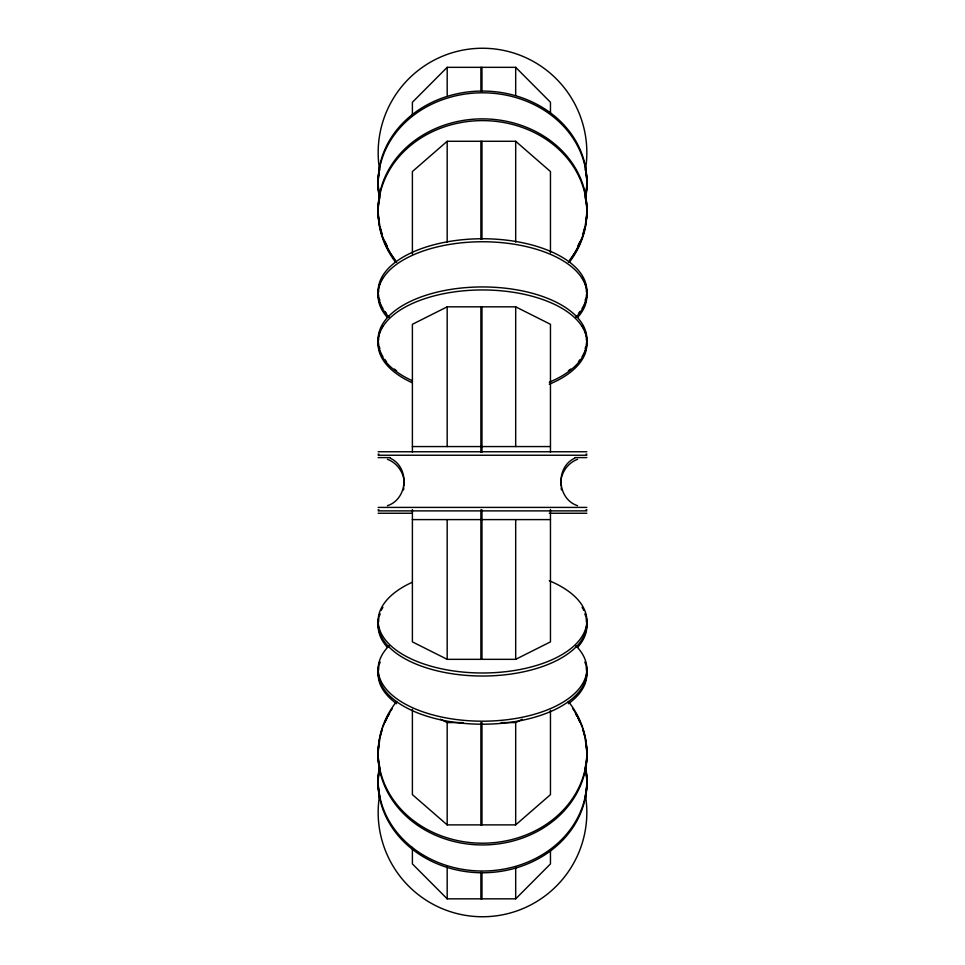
<?xml version="1.0" encoding="UTF-8"?>
<svg xmlns="http://www.w3.org/2000/svg" width="965" height="965" viewBox="0 0 965 965"><rect width="100%" height="100%" fill="white"/><g stroke="black" fill="none" stroke-linecap="round" stroke-linejoin="round"><path stroke-width="1.45" d="M404.13 485.781C405.264 474.515 398.026 463.188 387.423 459.292M403.491 489.918L403.877 487.856M550.46 113.544L550.46 102.254L515.684 67.333L447.181 67.333L412.393 102.254L412.393 115.764M412.393 847.403L412.393 863.916L447.181 898.837L515.684 898.837L550.46 863.916L550.46 850.201M550.46 252.794L550.46 171.541L515.684 141.288L447.181 141.288L412.393 171.541L412.393 254M412.393 709.347L412.393 794.629L447.181 824.882L515.684 824.882L550.46 794.629L550.46 710.373M574.706 458.218C555.092 467.313 557.01 499.05 577.577 505.708M550.46 452.259L550.46 324.3L515.684 306.834L447.181 306.834L412.393 324.3L412.393 452.259M412.393 509.52L412.393 641.87L447.181 659.336L515.684 659.336L550.46 641.87L550.46 509.52M501.185 722.58L515.684 722.58L522.367 719.227M387.423 505.708C407.99 499.05 409.908 467.313 390.294 458.218M577.577 459.292C566.974 463.188 559.736 474.515 560.87 485.781M412.393 446.566L550.46 446.566M378.159 451.753L586.841 451.753M378.159 454.117L378.919 454.117M586.081 454.117L586.841 454.117M378.159 455.239L586.841 455.239M378.159 457.591L390.113 457.591M574.887 457.591L586.841 457.591M378.159 507.409L586.841 507.409M378.159 509.761L378.919 509.761M586.081 509.761L586.841 509.761M378.159 510.883L586.841 510.883M378.159 513.247L412.164 513.247M549.266 513.247L586.841 513.247M412.393 519.604L550.46 519.604M440.486 719.227L447.181 722.58L463.116 722.58M561.123 487.856L561.509 489.918M515.684 67.333L515.684 95.185M515.684 141.288L515.684 242.082M515.684 306.834L515.684 446.566M515.684 519.604L515.684 659.336M515.684 722.58L515.684 824.882M515.684 866.872L515.684 898.837M481.957 67.333L481.957 91.036M481.957 141.288L481.957 239.103M481.957 306.834L481.957 452.259M481.957 509.785L481.957 659.336M481.957 722.58L481.957 824.882M481.957 872.36L481.957 898.837M480.896 67.333L480.896 91.048M480.896 141.288L480.896 239.103M480.896 306.834L480.896 452.259M480.896 509.785L480.896 659.336M480.896 722.58L480.896 824.882M480.896 872.36L480.896 898.837M447.181 67.333L447.181 95.185M447.181 141.288L447.181 242.082M447.181 306.834L447.181 446.566M447.181 519.604L447.181 659.336M447.181 722.58L447.181 824.882M447.181 866.872L447.181 898.837M378.69 296.159A104.341 52.17 0 0 1 482.5 238.753A104.341 52.17 0 0 1 586.31 296.159M585.803 298.245A104.341 52.17 0 0 1 585.128 300.32M379.872 300.32A104.341 52.17 0 0 1 379.197 298.245M389.16 317.244A104.341 52.17 0 0 1 482.5 241.757A104.341 52.17 0 0 1 575.84 317.244M378.69 344.36A104.341 52.17 0 0 1 482.5 286.943A104.341 52.17 0 0 1 586.31 344.36M585.803 346.435A104.341 52.17 0 0 1 585.128 348.51M379.872 348.51A104.341 52.17 0 0 1 379.197 346.435M412.139 380.644A104.341 52.17 0 0 1 408.726 305.23A104.341 52.17 0 0 1 559.543 306.942A104.341 52.17 0 0 1 549.302 382.2M378.75 190.949A104.341 90.36 0 0 1 482.5 91.06A104.341 90.36 0 0 1 586.25 190.949M586.081 192.312A104.341 90.36 0 0 1 585.405 196.365M379.595 196.365A104.341 90.36 0 0 1 378.919 192.312M379.595 198.102A104.341 90.36 0 0 1 482.5 92.797A104.341 90.36 0 0 1 585.405 198.102M378.75 218.778A104.341 90.36 0 0 1 482.5 118.876A104.341 90.36 0 0 1 586.25 218.778M586.081 220.129A104.341 90.36 0 0 1 585.405 224.182M584.838 226.872A104.341 90.36 0 0 1 582.571 234.821M580.062 241.286A104.341 90.36 0 0 1 577.649 246.328M387.351 246.328A104.341 90.36 0 0 1 384.939 241.286M382.43 234.821A104.341 90.36 0 0 1 380.162 226.872M379.595 224.182A104.341 90.36 0 0 1 378.919 220.129M396.627 262.311A104.341 90.36 0 0 1 413.31 143.339A104.341 90.36 0 0 1 551.691 143.339A104.341 90.36 0 0 1 568.373 262.311M379.655 170.154A104.341 104.341 0 0 1 482.5 48.25A104.341 104.341 0 0 1 585.345 170.154M586.25 202.626A104.341 90.36 0 0 1 569.254 262.359M395.746 262.359A104.341 90.36 0 0 1 378.75 202.626M379.124 199.912A104.341 90.36 0 0 1 379.595 197.222M585.405 197.222A104.341 90.36 0 0 1 585.876 199.912M585.405 195.473A104.341 90.36 0 0 1 585.405 225.364M585.128 226.703A104.341 90.36 0 0 1 582.571 236.003M582.112 237.306A104.341 90.36 0 0 1 574.887 252.408M574.139 253.614A104.341 90.36 0 0 1 570.122 259.476M394.878 259.476A104.341 90.36 0 0 1 390.861 253.614M390.113 252.408A104.341 90.36 0 0 1 382.888 237.306M382.43 236.003A104.341 90.36 0 0 1 379.872 226.703M379.595 225.364A104.341 90.36 0 0 1 379.595 195.473M586.25 174.798A104.341 90.36 0 0 1 585.405 199.285M379.595 199.285A104.341 90.36 0 0 1 378.75 174.798M379.124 172.096A104.341 90.36 0 0 1 379.595 169.394M585.405 169.394A104.341 90.36 0 0 1 585.876 172.096M586.25 173.061A104.341 90.36 0 0 1 585.405 197.535M379.595 197.535A104.341 90.36 0 0 1 378.75 173.061M378.919 171.71A104.341 90.36 0 0 1 379.595 167.657M585.405 167.657A104.341 90.36 0 0 1 586.081 171.71M586.31 338.92A104.341 52.17 0 0 1 549.302 384.239M412.139 382.695A104.341 52.17 0 0 1 378.69 338.92M586.31 335.917A104.341 52.17 0 0 1 582.112 356.676M580.062 359.656A104.341 52.17 0 0 1 578.493 361.61M570.689 369.04A104.341 52.17 0 0 1 568.373 370.789M396.627 370.789A104.341 52.17 0 0 1 394.311 369.04M386.507 361.61A104.341 52.17 0 0 1 384.939 359.656M382.888 356.676A104.341 52.17 0 0 1 378.69 335.917M378.919 334.867A104.341 52.17 0 0 1 379.872 331.755M381.199 328.667A104.341 52.17 0 0 1 382.888 325.639M582.112 325.639A104.341 52.17 0 0 1 583.801 328.667M585.128 331.755A104.341 52.17 0 0 1 586.081 334.867M586.31 290.73A104.341 52.17 0 0 1 577.649 317.389M387.351 317.389A104.341 52.17 0 0 1 378.69 290.73M586.31 287.727A104.341 52.17 0 0 1 582.112 308.486M580.062 311.466A104.341 52.17 0 0 1 578.493 313.42M386.507 313.42A104.341 52.17 0 0 1 384.939 311.466M382.888 308.486A104.341 52.17 0 0 1 378.69 287.727M379.197 285.64A104.341 52.17 0 0 1 379.872 283.565M381.199 280.477A104.341 52.17 0 0 1 382.888 277.45M582.112 277.45A104.341 52.17 0 0 1 583.801 280.477M585.128 283.565A104.341 52.17 0 0 1 585.803 285.64M586.31 668.841A104.341 52.17 0 0 1 568.373 703.714M396.627 703.714A104.341 52.17 0 0 1 378.69 668.841M586.31 665.826A104.341 52.17 0 0 1 586.31 676.308M585.803 678.395A104.341 52.17 0 0 1 585.128 680.47M379.872 680.47A104.341 52.17 0 0 1 379.197 678.395M378.69 676.308A104.341 52.17 0 0 1 378.69 665.826M378.919 664.776A104.341 52.17 0 0 1 379.872 661.664M585.128 661.664A104.341 52.17 0 0 1 586.081 664.776M586.31 620.64A104.341 52.17 0 0 1 577.649 647.298M387.351 647.298A104.341 52.17 0 0 1 378.69 620.64M586.31 617.636A104.341 52.17 0 0 1 586.31 628.119M585.803 630.205A104.341 52.17 0 0 1 585.128 632.28M379.872 632.28A104.341 52.17 0 0 1 379.197 630.205M378.69 628.119A104.341 52.17 0 0 1 378.69 617.636M378.919 616.587A104.341 52.17 0 0 1 379.872 613.475M381.199 610.387A104.341 52.17 0 0 1 382.888 607.359M582.112 607.359A104.341 52.17 0 0 1 583.801 610.387M585.128 613.475A104.341 52.17 0 0 1 586.081 616.587M586.25 774.051A104.341 90.36 0 0 1 585.405 798.525M379.595 798.525A104.341 90.36 0 0 1 378.75 774.051M379.124 771.337A104.341 90.36 0 0 1 379.595 768.635M585.405 768.635A104.341 90.36 0 0 1 585.876 771.337M586.25 772.314A104.341 90.36 0 0 1 586.25 791.384M586.081 792.735A104.341 90.36 0 0 1 585.405 796.788M379.595 796.788A104.341 90.36 0 0 1 378.919 792.735M378.75 791.384A104.341 90.36 0 0 1 378.75 772.314M378.919 770.951A104.341 90.36 0 0 1 379.595 766.898M585.405 766.898A104.341 90.36 0 0 1 586.081 770.951M586.25 746.222A104.341 90.36 0 0 1 585.405 770.709M379.595 770.709A104.341 90.36 0 0 1 378.75 746.222M379.124 743.52A104.341 90.36 0 0 1 379.595 740.818M585.405 740.818A104.341 90.36 0 0 1 585.876 743.52M586.25 744.485A104.341 90.36 0 0 1 586.25 763.556M586.081 764.907A104.341 90.36 0 0 1 585.405 768.96M379.595 768.96A104.341 90.36 0 0 1 378.919 764.907M378.75 763.556A104.341 90.36 0 0 1 378.75 744.485M378.919 743.134A104.341 90.36 0 0 1 379.595 739.081M379.872 737.73A104.341 90.36 0 0 1 382.43 728.442M382.888 727.14A104.341 90.36 0 0 1 384.396 723.255M384.939 721.977A104.341 90.36 0 0 1 390.113 712.025M390.861 710.831A104.341 90.36 0 0 1 392.405 708.443M572.595 708.443A104.341 90.36 0 0 1 574.139 710.831M574.887 712.025A104.341 90.36 0 0 1 580.062 721.977M580.604 723.255A104.341 90.36 0 0 1 582.112 727.14M582.571 728.442A104.341 90.36 0 0 1 585.128 737.73M585.405 739.081A104.341 90.36 0 0 1 586.081 743.134M585.345 794.846A104.341 104.341 0 0 1 482.5 916.75A104.341 104.341 0 0 1 379.655 794.846M568.373 701.507A104.341 90.36 0 0 1 551.691 820.479A104.341 90.36 0 0 1 413.31 820.479A104.341 90.36 0 0 1 396.627 701.507M586.25 745.04A104.341 90.36 0 0 1 482.5 844.942A104.341 90.36 0 0 1 378.75 745.04M378.919 743.689A104.341 90.36 0 0 1 379.595 739.636M379.872 738.297A104.341 90.36 0 0 1 382.43 728.997M384.939 722.532A104.341 90.36 0 0 1 387.351 717.49M388.014 716.259A104.341 90.36 0 0 1 389.39 713.798M575.61 713.798A104.341 90.36 0 0 1 576.986 716.259M577.649 717.49A104.341 90.36 0 0 1 580.062 722.532M582.571 728.997A104.341 90.36 0 0 1 585.128 738.297M585.405 739.636A104.341 90.36 0 0 1 586.081 743.689M585.405 765.715A104.341 90.36 0 0 1 482.5 871.021A104.341 90.36 0 0 1 379.595 765.715M586.25 772.869A104.341 90.36 0 0 1 482.5 872.758A104.341 90.36 0 0 1 378.75 772.869M378.919 771.505A104.341 90.36 0 0 1 379.595 767.465M585.405 767.465A104.341 90.36 0 0 1 586.081 771.505M549.302 580.749A104.341 52.17 0 0 1 559.543 656.007A104.341 52.17 0 0 1 408.726 657.72A104.341 52.17 0 0 1 412.139 582.305M586.31 618.601A104.341 52.17 0 0 1 482.5 676.019A104.341 52.17 0 0 1 378.69 618.601M379.197 616.514A104.341 52.17 0 0 1 379.872 614.44M585.128 614.44A104.341 52.17 0 0 1 585.803 616.514M575.84 645.718A104.341 52.17 0 0 1 482.5 721.193A104.341 52.17 0 0 1 389.16 645.718M586.31 666.791A104.341 52.17 0 0 1 482.5 724.208A104.341 52.17 0 0 1 378.69 666.791M379.197 664.704A104.341 52.17 0 0 1 379.872 662.629M585.128 662.629A104.341 52.17 0 0 1 585.803 664.704"/></g></svg>
